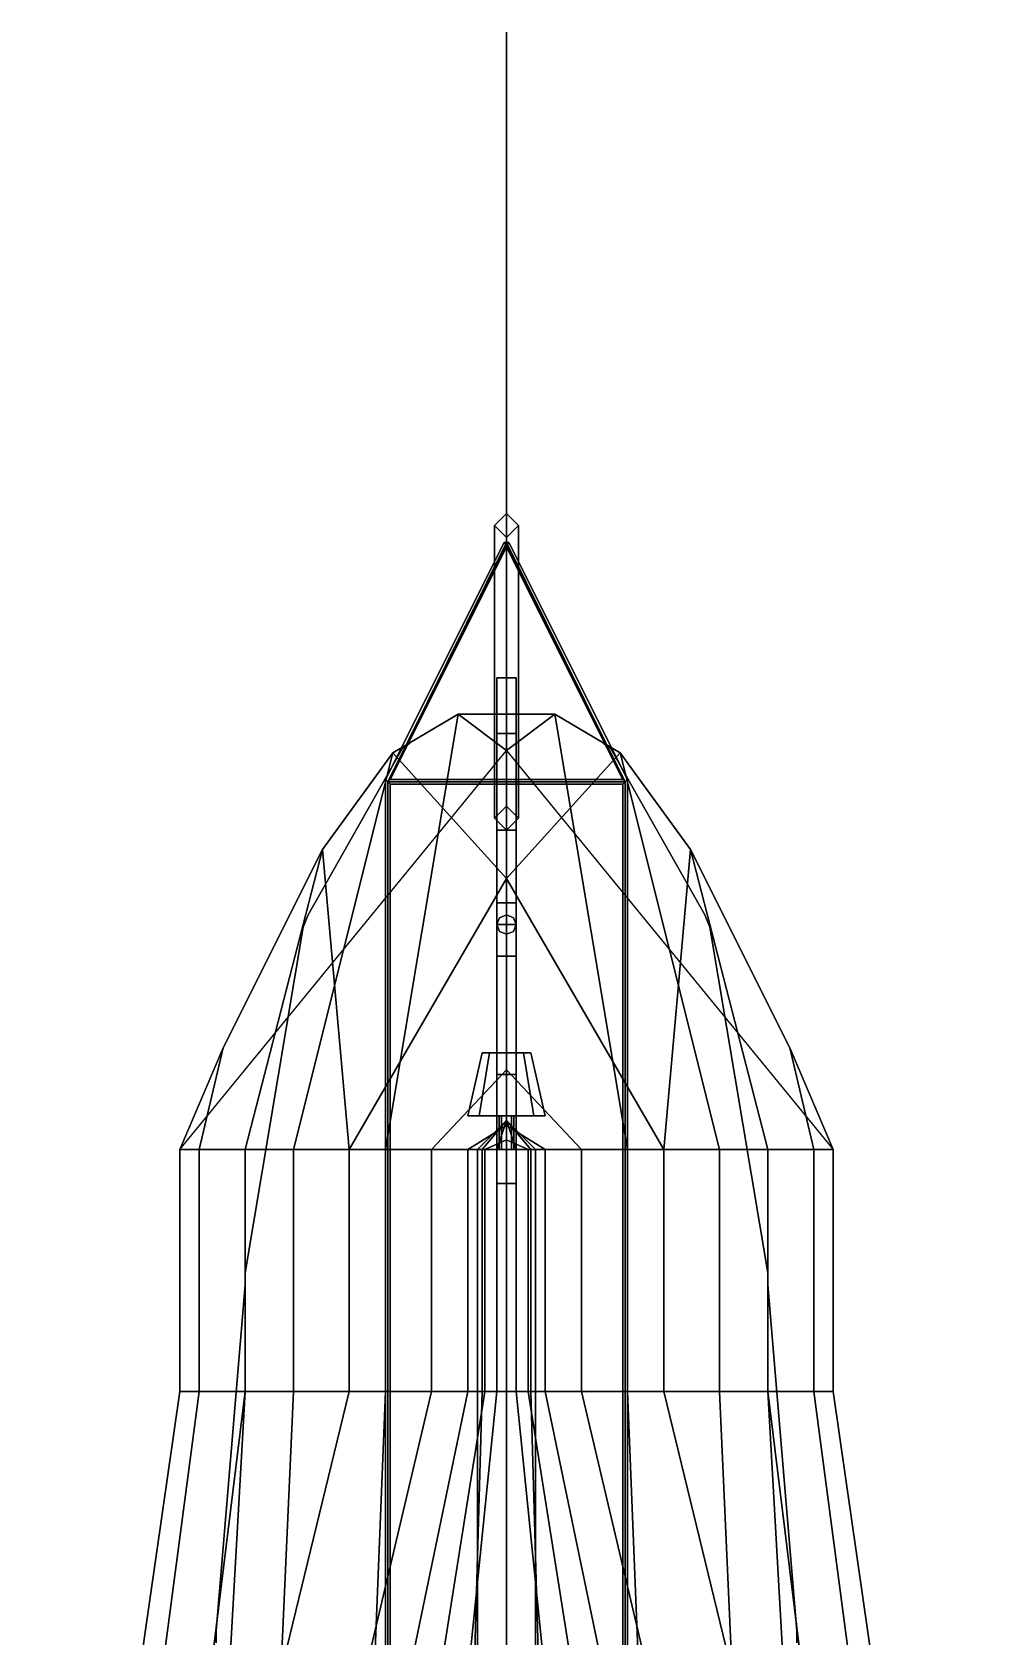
# Model space of a CAD drawing. Header units: millimetres. Extents: x -2.4 to 2.4, y -20 to 53.1.
# Drawn here: x -1.96 to 1.96, y 16.08 to 22.71 of the extents above; entities that cross this region are included whole.
import ezdxf

# ---------------------------------------------------------------- set-up
doc = ezdxf.new("R2010")
doc.units = ezdxf.units.MM
for name, color, linetype in [('flag', 6, 'Continuous'), ('propeller', 1, 'Continuous'), ('railings', 6, 'Continuous'), ('superstructure', 3, 'Continuous')]:
    doc.layers.add(name, color=color, linetype=linetype)

msp = doc.modelspace()

# ---------------------------------------------------------------- linework, layer by layer
for points in [[(-0.04, 20.04, -0.89), (-0.04, 19.81, -1.27), (-0.04, 19.81, -0.29), (-0.04, 20.04, -0.6)], [(0.04, 20.04, -0.6), (0.04, 20.04, -0.89), (-0.04, 20.04, -0.89), (-0.04, 20.04, -0.6)], [(0.04, 20.04, -0.89), (0.04, 19.81, -1.27), (-0.04, 19.81, -1.27), (-0.04, 20.04, -0.89)], [(-0.04, 20.04, -0.6), (-0.04, 19.81, -0.29), (0.04, 19.81, -0.29), (0.04, 20.04, -0.6)], [(0.04, 19.81, -0.29), (0.04, 19.81, -1.27), (0.04, 20.04, -0.89), (0.04, 20.04, -0.6)], [(-0.2, 19.89, 1.29), (-0.47, 19.73, 1.29), (-0.47, 19.73, 1.44), (-0.2, 19.89, 1.44)], [(0, 19.74, 0.89), (0, 19.21, 0.47), (-0.47, 19.73, 1.29), (-0.2, 19.89, 1.29)], [(0, 19.89, 1.29), (-0.2, 19.89, 1.29), (-0.2, 19.89, 1.44), (0, 19.89, 1.44)], [(0, 19.74, 0.89), (0, 19.74, 0.89), (-0.2, 19.89, 1.29), (0, 19.89, 1.29)], [(0.2, 19.89, 1.29), (0, 19.89, 1.29), (0, 19.89, 1.44), (0.2, 19.89, 1.44)], [(0, 19.74, 0.89), (0, 19.74, 0.89), (0, 19.89, 1.29), (0.2, 19.89, 1.29)], [(0, 19.21, 0.47), (0, 19.74, 0.89), (0.2, 19.89, 1.29), (0.47, 19.73, 1.29)], [(0.47, 19.73, 1.29), (0.2, 19.89, 1.29), (0.2, 19.89, 1.44), (0.47, 19.73, 1.44)], [(-0.04, 19.81, -1.27), (-0.04, 19.41, -1.6), (-0.04, 19.41), (-0.04, 19.81, -0.29)], [(0.04, 19.81, -1.27), (0.04, 19.41, -1.6), (-0.04, 19.41, -1.6), (-0.04, 19.81, -1.27)], [(-0.04, 19.81, -0.29), (-0.04, 19.41), (0.04, 19.41), (0.04, 19.81, -0.29)], [(0.04, 19.41), (0.04, 19.41, -1.6), (0.04, 19.81, -1.27), (0.04, 19.81, -0.29)], [(0, 19.74, 0.89), (0, 19.21, 0.47), (-0.65, 18.09, 0.47), (-1.35, 18.09, 1.22)], [(-0.47, 19.73, 1.29), (-0.76, 19.33, 1.29), (-0.76, 19.33, 1.44), (-0.47, 19.73, 1.44)], [(0, 19.21, 0.47), (-0.65, 18.09, 0.47), (-0.76, 19.33, 1.29), (-0.47, 19.73, 1.29)], [(1.35, 18.09, 1.22), (0.65, 18.09, 0.47), (0, 19.21, 0.47), (0, 19.74, 0.89)], [(0.65, 18.09, 0.47), (0, 19.21, 0.47), (0.47, 19.73, 1.29), (0.76, 19.33, 1.29)], [(0.76, 19.33, 1.29), (0.47, 19.73, 1.29), (0.47, 19.73, 1.44), (0.76, 19.33, 1.44)], [(-0.04, 19.41, -1.6), (-0.04, 19.11, -1.8), (-0.04, 19.11, 0.31), (-0.04, 19.41)], [(0.04, 19.41, -1.6), (0.04, 19.11, -1.8), (-0.04, 19.11, -1.8), (-0.04, 19.41, -1.6)], [(-0.04, 19.41), (-0.04, 19.11, 0.31), (0.04, 19.11, 0.31), (0.04, 19.41)], [(0.04, 19.11, 0.31), (0.04, 19.11, -1.8), (0.04, 19.41, -1.6), (0.04, 19.41)], [(-0.65, 18.09, 0.47), (-1.35, 18.09, 1.22), (-1.17, 18.51, 1.29), (-0.76, 19.33, 1.29)], [(-0.76, 19.33, 1.44), (-1.17, 18.51, 1.44), (-1.27, 18.09, 1.35), (-1.08, 18.09, 1.39)], [(-0.76, 19.33, 1.29), (-1.17, 18.51, 1.29), (-1.17, 18.51, 1.44), (-0.76, 19.33, 1.44)], [(1.35, 18.09, 1.22), (0.65, 18.09, 0.47), (0.76, 19.33, 1.29), (1.17, 18.51, 1.29)], [(1.08, 18.09, 1.39), (1.27, 18.09, 1.35), (1.17, 18.51, 1.44), (0.76, 19.33, 1.44)], [(1.17, 18.51, 1.29), (0.76, 19.33, 1.29), (0.76, 19.33, 1.44), (1.17, 18.51, 1.44)], [(0, 19.21, 0.47), (0, 18.42), (-0.31, 18.09), (-0.65, 18.09, 0.47)], [(0.65, 18.09, 0.47), (0.31, 18.09), (0, 18.42), (0, 19.21, 0.47)], [(-0.04, 19.11, -1.8), (-0.04, 19.02, -1.87), (-0.04, 19.02, 0.31), (-0.04, 19.11, 0.31)], [(0.04, 19.11, -1.8), (0.04, 19.02, -1.87), (-0.04, 19.02, -1.87), (-0.04, 19.11, -1.8)], [(-0.04, 19.11, 0.31), (-0.04, 19.02, 0.31), (0.04, 19.02, 0.31), (0.04, 19.11, 0.31)], [(0.04, 19.02, 0.31), (0.04, 19.02, -1.87), (0.04, 19.11, -1.8), (0.04, 19.11, 0.31)], [(-0.0283, 19.0483, 0.31), (-0.04, 19.02, 0.31), (-0.04, 19.02, 0.61), (-0.0283, 19.0483, 0.61)], [(0, 19.06, 0.31), (-0.0283, 19.0483, 0.31), (-0.0283, 19.0483, 0.61), (0, 19.06, 0.61)], [(0.0283, 19.0483, 0.31), (0, 19.06, 0.31), (0, 19.06, 0.61), (0.0283, 19.0483, 0.61)], [(0.04, 19.02, 0.31), (0.0283, 19.0483, 0.31), (0.0283, 19.0483, 0.61), (0.04, 19.02, 0.61)], [(-0.04, 19.02, -1.87), (-0.0283, 18.9917, -1.87), (-0.0283, 18.9917, 0.61), (-0.04, 19.02, 0.61)], [(0.04, 18.89, -1.89), (0.04, 19.02, -1.89), (-0.04, 19.02, -1.89), (-0.04, 18.89, -1.89)], [(-0.04, 19.02, -1.89), (-0.04, 19.02, -1.98), (-0.04, 18.89, -1.98), (-0.04, 18.89, -1.89)], [(-0.04, 18.89, -1.98), (-0.04, 19.02, -1.98), (0.04, 19.02, -1.98), (0.04, 18.89, -1.98)], [(0.04, 19.02, -1.89), (0.04, 19.02, -1.98), (-0.04, 19.02, -1.98), (-0.04, 19.02, -1.89)], [(-0.0283, 18.9917, -1.87), (0, 18.98, -1.87), (0, 18.98, 0.61), (-0.0283, 18.9917, 0.61)], [(0, 18.98, -1.87), (0.0283, 18.9917, -1.87), (0.0283, 18.9917, 0.61), (0, 18.98, 0.61)], [(0.0283, 18.9917, -1.87), (0.04, 19.02, -1.87), (0.04, 19.02, 0.61), (0.0283, 18.9917, 0.61)], [(0.04, 18.89, -1.98), (0.04, 19.02, -1.98), (0.04, 19.02, -1.89), (0.04, 18.89, -1.89)], [(0.04, 18.49, -1.78), (0.04, 18.89, -1.89), (-0.04, 18.89, -1.89), (-0.04, 18.49, -1.78)], [(-0.04, 18.4, -1.89), (-0.04, 18.89, -1.98), (0.04, 18.89, -1.98), (0.04, 18.4, -1.89)], [(-0.04, 18.89, -1.89), (-0.04, 18.89, -1.98), (-0.04, 18.4, -1.89), (-0.04, 18.49, -1.78)], [(0.04, 18.4, -1.89), (0.04, 18.89, -1.98), (0.04, 18.89, -1.89), (0.04, 18.49, -1.78)], [(-1.17, 18.51, 1.44), (-1.17, 18.51, 1.29), (-1.35, 18.09, 1.28), (-1.27, 18.09, 1.35)], [(-1.35, 18.09, 1.22), (-1.35, 18.09, 1.22), (-1.35, 18.09, 1.28), (-1.17, 18.51, 1.29)], [(-0.04, 18.49, -1.78), (-0.04, 18.4, -1.89), (-0.04, 17.95, -1.59), (-0.04, 18.09, -1.34)], [(0.04, 18.09, -1.34), (0.04, 18.49, -1.78), (-0.04, 18.49, -1.78), (-0.04, 18.09, -1.34)], [(0.04, 17.95, -1.59), (0.04, 18.4, -1.89), (0.04, 18.49, -1.78), (0.04, 18.09, -1.34)], [(1.27, 18.09, 1.35), (1.35, 18.09, 1.28), (1.17, 18.51, 1.29), (1.17, 18.51, 1.44)], [(1.35, 18.09, 1.22), (1.35, 18.09, 1.22), (1.17, 18.51, 1.29), (1.35, 18.09, 1.28)], [(0, 18.42), (0, 18.19, -0.27), (-0.16, 18.09, -0.27), (-0.31, 18.09)], [(-0.04, 17.95, -1.59), (-0.04, 18.4, -1.89), (0.04, 18.4, -1.89), (0.04, 17.95, -1.59)], [(0.31, 18.09), (0.16, 18.09, -0.27), (0, 18.19, -0.27), (0, 18.42)], [(0, 18.19, -0.27), (0, 18.13, -0.49), (-0.09, 18.09, -0.49), (-0.16, 18.09, -0.27)], [(0, 18.21, -0.94), (0, 18.21, -1.07), (0, 18.09, -1.07), (-0.12, 18.09, -0.94)], [(0, 18.21, -0.83), (0, 18.21, -0.94), (-0.12, 18.09, -0.94), (-0.1, 18.09, -0.83)], [(0, 18.21, -0.71), (0, 18.21, -0.83), (-0.1, 18.09, -0.83), (-0.04, 18.09, -0.71)], [(0, 18.13, -0.49), (0, 18.21, -0.71), (-0.04, 18.09, -0.71), (-0.09, 18.09, -0.49)], [(0.09, 18.09, -0.49), (0.04, 18.09, -0.71), (0, 18.21, -0.71), (0, 18.13, -0.49)], [(0.12, 18.09, -0.94), (0, 18.09, -1.07), (0, 18.21, -1.07), (0, 18.21, -0.94)], [(0.04, 18.09, -0.71), (0.1, 18.09, -0.83), (0, 18.21, -0.83), (0, 18.21, -0.71)], [(0.1, 18.09, -0.83), (0.12, 18.09, -0.94), (0, 18.21, -0.94), (0, 18.21, -0.83)], [(0.16, 18.09, -0.27), (0.09, 18.09, -0.49), (0, 18.13, -0.49), (0, 18.19, -0.27)], [(-1.35, 18.09, 1.22), (-0.65, 18.09, 0.47), (-0.65, 17.09, 0.47), (-1.35, 17.09, 1.22)], [(-1.27, 18.09, 1.35), (-1.35, 18.09, 1.28), (-1.35, 17.09, 1.28), (-1.27, 17.09, 1.35)], [(-1.35, 18.09, 1.28), (-1.35, 18.09, 1.22), (-1.35, 17.09, 1.22), (-1.35, 17.09, 1.28)], [(-1.08, 18.09, 1.39), (-1.27, 18.09, 1.35), (-1.27, 17.09, 1.35), (-1.08, 17.09, 1.39)], [(-0.65, 18.09, 0.47), (-0.31, 18.09), (-0.31, 17.09), (-0.65, 17.09, 0.47)], [(-0.31, 18.09), (-0.16, 18.09, -0.27), (-0.16, 17.09, -0.27), (-0.31, 17.09)], [(-0.16, 18.09, -0.27), (-0.09, 18.09, -0.49), (-0.09, 17.09, -0.49), (-0.16, 17.09, -0.27)], [(-0.12, 18.09, -0.94), (0, 18.09, -1.07), (0, 17.09, -1.07), (-0.12, 17.09, -0.94)], [(-0.1, 18.09, -0.83), (-0.12, 18.09, -0.94), (-0.12, 17.09, -0.94), (-0.1, 17.09, -0.83)], [(-0.04, 18.09, -0.71), (-0.1, 18.09, -0.83), (-0.1, 17.09, -0.83), (-0.04, 17.09, -0.71)], [(-0.09, 18.09, -0.49), (-0.04, 18.09, -0.71), (-0.04, 17.09, -0.71), (-0.09, 17.09, -0.49)], [(-0.04, 18.09, -1.34), (-0.04, 17.95, -1.59), (-0.04, 17.95, -1.0267), (-0.04, 18.09, -1.0267)], [(0.04, 18.09, -1.0267), (0.04, 18.09, -1.34), (-0.04, 18.09, -1.34), (-0.04, 18.09, -1.0267)], [(0.12, 17.09, -0.94), (0, 17.09, -1.07), (0, 18.09, -1.07), (0.12, 18.09, -0.94)], [(0.04, 17.09, -0.71), (0.1, 17.09, -0.83), (0.1, 18.09, -0.83), (0.04, 18.09, -0.71)], [(0.09, 17.09, -0.49), (0.04, 17.09, -0.71), (0.04, 18.09, -0.71), (0.09, 18.09, -0.49)], [(0.04, 17.95, -1.0267), (0.04, 17.95, -1.59), (0.04, 18.09, -1.34), (0.04, 18.09, -1.0267)], [(0.16, 17.09, -0.27), (0.09, 17.09, -0.49), (0.09, 18.09, -0.49), (0.16, 18.09, -0.27)], [(0.1, 17.09, -0.83), (0.12, 17.09, -0.94), (0.12, 18.09, -0.94), (0.1, 18.09, -0.83)], [(0.31, 17.09), (0.16, 17.09, -0.27), (0.16, 18.09, -0.27), (0.31, 18.09)], [(0.65, 17.09, 0.47), (0.31, 17.09), (0.31, 18.09), (0.65, 18.09, 0.47)], [(1.35, 17.09, 1.22), (0.65, 17.09, 0.47), (0.65, 18.09, 0.47), (1.35, 18.09, 1.22)], [(1.08, 17.09, 1.39), (1.27, 17.09, 1.35), (1.27, 18.09, 1.35), (1.08, 18.09, 1.39)], [(1.27, 17.09, 1.35), (1.35, 17.09, 1.28), (1.35, 18.09, 1.28), (1.27, 18.09, 1.35)], [(1.35, 17.09, 1.28), (1.35, 17.09, 1.22), (1.35, 18.09, 1.22), (1.35, 18.09, 1.28)], [(-0.04, 17.95, -1.0267), (-0.04, 17.95, -1.59), (0.04, 17.95, -1.59), (0.04, 17.95, -1.0267)], [(-1.35, 17.09, 1.22), (-0.65, 17.09, 0.47), (-1.68, 12.85, 0.47), (-1.96, 12.85, 1.05)], [(-1.27, 17.09, 1.35), (-1.35, 17.09, 1.28), (-1.96, 12.85, 1.2), (-1.83, 12.85, 1.35)], [(-1.35, 17.09, 1.28), (-1.35, 17.09, 1.22), (-1.96, 12.85, 1.05), (-1.96, 12.85, 1.2)], [(-1.08, 17.09, 1.39), (-1.27, 17.09, 1.35), (-1.83, 12.85, 1.35), (-1.6, 12.85, 1.42)], [(-0.65, 17.09, 0.47), (-0.31, 17.09), (-1.31, 12.85), (-1.68, 12.85, 0.47)], [(-0.31, 17.09), (-0.16, 17.09, -0.27), (-1.04, 12.85, -0.27), (-1.31, 12.85)], [(-0.16, 17.09, -0.27), (-0.09, 17.09, -0.49), (-0.76, 12.85, -0.49), (-1.04, 12.85, -0.27)], [(-0.09, 17.09, -0.49), (-0.04, 17.09, -0.71), (-0.47, 12.85, -0.71), (-0.76, 12.85, -0.49)], [(-0.04, 17.09, -0.71), (-0.1, 17.09, -0.83), (-0.22, 12.85, -0.9), (-0.47, 12.85, -0.71)], [(-0.1, 17.09, -0.83), (-0.12, 17.09, -0.94), (-0.12, 12.85, -0.99), (-0.22, 12.85, -0.9)], [(-0.12, 17.09, -0.94), (0, 17.09, -1.07), (0, 12.85, -1.01), (-0.12, 12.85, -0.99)], [(0.12, 12.85, -0.99), (0, 12.85, -1.01), (0, 17.09, -1.07), (0.12, 17.09, -0.94)], [(0.76, 12.85, -0.49), (0.47, 12.85, -0.71), (0.04, 17.09, -0.71), (0.09, 17.09, -0.49)], [(0.47, 12.85, -0.71), (0.22, 12.85, -0.9), (0.1, 17.09, -0.83), (0.04, 17.09, -0.71)], [(1.04, 12.85, -0.27), (0.76, 12.85, -0.49), (0.09, 17.09, -0.49), (0.16, 17.09, -0.27)], [(0.22, 12.85, -0.9), (0.12, 12.85, -0.99), (0.12, 17.09, -0.94), (0.1, 17.09, -0.83)], [(1.31, 12.85), (1.04, 12.85, -0.27), (0.16, 17.09, -0.27), (0.31, 17.09)], [(1.68, 12.85, 0.47), (1.31, 12.85), (0.31, 17.09), (0.65, 17.09, 0.47)], [(1.96, 12.85, 1.05), (1.68, 12.85, 0.47), (0.65, 17.09, 0.47), (1.35, 17.09, 1.22)], [(1.6, 12.85, 1.42), (1.83, 12.85, 1.35), (1.27, 17.09, 1.35), (1.08, 17.09, 1.39)], [(1.83, 12.85, 1.35), (1.96, 12.85, 1.2), (1.35, 17.09, 1.28), (1.27, 17.09, 1.35)], [(1.96, 12.85, 1.2), (1.96, 12.85, 1.05), (1.35, 17.09, 1.22), (1.35, 17.09, 1.28)]]:
    msp.add_3dface(points)
at = {"color": 2}
for points in [[(-0.2, 19.89, 1.44), (-0.47, 19.73, 1.44), (-0.88, 18.09, 1.42), (-0.5, 18.09, 1.44)], [(0, 19.89, 1.44), (-0.2, 19.89, 1.44), (-0.5, 18.09, 1.44), (0, 18.09, 1.44)], [(0, 18.09, 1.44), (0.5, 18.09, 1.44), (0.2, 19.89, 1.44), (0, 19.89, 1.44)], [(0.5, 18.09, 1.44), (0.88, 18.09, 1.42), (0.47, 19.73, 1.44), (0.2, 19.89, 1.44)], [(-0.47, 19.73, 1.44), (-0.76, 19.33, 1.44), (-1.08, 18.09, 1.39), (-0.88, 18.09, 1.42)], [(0.88, 18.09, 1.42), (1.08, 18.09, 1.39), (0.76, 19.33, 1.44), (0.47, 19.73, 1.44)], [(-0.88, 18.09, 1.42), (-1.08, 18.09, 1.39), (-1.08, 17.09, 1.39), (-0.88, 17.09, 1.42)], [(-0.5, 18.09, 1.44), (-0.88, 18.09, 1.42), (-0.88, 17.09, 1.42), (-0.5, 17.09, 1.44)], [(0, 18.09, 1.44), (-0.5, 18.09, 1.44), (-0.5, 17.09, 1.44), (0, 17.09, 1.44)], [(0, 17.09, 1.44), (0.5, 17.09, 1.44), (0.5, 18.09, 1.44), (0, 18.09, 1.44)], [(0.5, 17.09, 1.44), (0.88, 17.09, 1.42), (0.88, 18.09, 1.42), (0.5, 18.09, 1.44)], [(0.88, 17.09, 1.42), (1.08, 17.09, 1.39), (1.08, 18.09, 1.39), (0.88, 18.09, 1.42)], [(-1.08, 17.09, 1.39), (-1.08, 17.09, 1.39), (-1.6, 12.85, 1.42), (-1.32, 12.85, 1.48)], [(-0.88, 17.09, 1.42), (-1.08, 17.09, 1.39), (-1.32, 12.85, 1.48), (-1.07, 12.85, 1.51)], [(-0.5, 17.09, 1.44), (-0.88, 17.09, 1.42), (-1.07, 12.85, 1.51), (-0.67, 12.85, 1.55)], [(0, 17.09, 1.44), (-0.5, 17.09, 1.44), (-0.67, 12.85, 1.55), (0, 12.85, 1.55)], [(0, 12.85, 1.55), (0.67, 12.85, 1.55), (0.5, 17.09, 1.44), (0, 17.09, 1.44)], [(0.67, 12.85, 1.55), (1.07, 12.85, 1.51), (0.88, 17.09, 1.42), (0.5, 17.09, 1.44)], [(1.07, 12.85, 1.51), (1.32, 12.85, 1.48), (1.08, 17.09, 1.39), (0.88, 17.09, 1.42)], [(1.32, 12.85, 1.48), (1.6, 12.85, 1.42), (1.08, 17.09, 1.39)]]:
    msp.add_3dface(points, dxfattribs=at)
at = {"layer": 'flag'}
for points in [[(0, 22.71, 4.41), (0, 22.21, 4.16), (0, 22.21, 4.41), (0, 22.71, 4.41)], [(0, 22.71, 3.91), (0, 22.21, 3.84), (0, 22.21, 3.97), (0, 22.71, 3.91)], [(0, 22.71, 3.41), (0, 22.21, 3.41), (0, 22.21, 3.66), (0, 22.71, 3.41)], [(0, 22.21, 3.41), (0, 21.71, 3.41), (0, 21.92, 3.81), (0, 22.21, 3.66)], [(0, 22.21, 3.84), (0, 21.92, 3.81), (0, 21.92, 4.01), (0, 22.21, 3.97)], [(0, 22.21, 4.16), (0, 21.92, 4.01), (0, 21.71, 4.41), (0, 22.21, 4.41)], [(0, 21.92, 3.81), (0, 21.71, 3.41), (0, 21.71, 4.41), (0, 21.92, 4.01)], [(0, 21.71, 3.41), (0, 21.21, 3.41), (0, 21.21, 4.41), (0, 21.71, 4.41)], [(0, 21.21, 3.41), (0, 20.71, 3.41), (0, 20.71, 4.41), (0, 21.21, 4.41)]]:
    msp.add_3dface(points, dxfattribs=at)
at = {"layer": 'propeller'}
for points in [[(0, 18.79, -0.28), (0, 18.71, -0.46), (0, 18.4, -0.46), (0, 18.58, -0.28)], [(0, 18.58, -0.28), (0, 18.4, -0.46), (0, 18.71, -0.46), (0, 18.79, -0.28)], [(0, 18.68, -0.13), (0, 18.58, -0.28), (0, 18.79, -0.28), (0, 18.79, -0.13)], [(0, 18.79, -0.13), (0, 18.79, -0.28), (0, 18.58, -0.28), (0, 18.68, -0.13)], [(0, 18.79, -1.69), (0, 18.79, -1.54), (0, 18.58, -1.54), (0, 18.68, -1.69)], [(0, 18.68, -1.69), (0, 18.58, -1.54), (0, 18.79, -1.54), (0, 18.79, -1.69)], [(0, 18.58, -1.54), (0, 18.4, -1.36), (0, 18.71, -1.36), (0, 18.79, -1.54)], [(0, 18.79, -1.54), (0, 18.71, -1.36), (0, 18.4, -1.36), (0, 18.58, -1.54)], [(0, 18.4, -0.46), (0, 18.23, -0.71), (0, 18.57, -0.71), (0, 18.71, -0.46)], [(0, 18.71, -0.46), (0, 18.57, -0.71), (0, 18.23, -0.71), (0, 18.4, -0.46)], [(0, 18.4, -1.36), (0, 18.23, -1.11), (0, 18.57, -1.11), (0, 18.71, -1.36)], [(0, 18.71, -1.36), (0, 18.57, -1.11), (0, 18.23, -1.11), (0, 18.4, -1.36)], [(0, 18.57, -0.71), (0, 18.49, -0.81), (0, 18.23, -0.75), (0, 18.23, -0.71)], [(0, 18.23, -0.71), (0, 18.23, -0.75), (0, 18.49, -0.81), (0, 18.57, -0.71)], [(0, 18.23, -1.11), (0, 18.23, -1.07), (0, 18.49, -1.01), (0, 18.57, -1.11)], [(0, 18.57, -1.11), (0, 18.49, -1.01), (0, 18.23, -1.07), (0, 18.23, -1.11)], [(-0.1131, 18.23, -1.0231), (-0.16, 18.23, -0.91), (-0.1, 18.49, -0.91), (-0.0707, 18.49, -0.9807)], [(-0.16, 18.23, -0.91), (-0.1131, 18.23, -0.7969), (-0.0707, 18.49, -0.8393), (-0.1, 18.49, -0.91)], [(0, 18.23, -1.07), (-0.1131, 18.23, -1.0231), (-0.0707, 18.49, -0.9807), (0, 18.49, -1.01)], [(-0.1131, 18.23, -0.7969), (0, 18.23, -0.75), (0, 18.49, -0.81), (-0.0707, 18.49, -0.8393)], [(-0.1, 18.49, -0.91), (-0.0707, 18.49, -0.8393), (0, 18.49, -0.81), (-0.0707, 18.49, -0.9807)], [(-0.0707, 18.49, -0.9807), (0, 18.49, -0.81), (0.0707, 18.49, -0.8393), (0, 18.49, -1.01)], [(0.1131, 18.23, -1.0231), (0, 18.23, -1.07), (0, 18.49, -1.01), (0.0707, 18.49, -0.9807)], [(0, 18.23, -0.75), (0.1131, 18.23, -0.7969), (0.0707, 18.49, -0.8393), (0, 18.49, -0.81)], [(0, 18.49, -1.01), (0.0707, 18.49, -0.8393), (0.1, 18.49, -0.91), (0.0707, 18.49, -0.9807)], [(0.16, 18.23, -0.91), (0.1131, 18.23, -1.0231), (0.0707, 18.49, -0.9807), (0.1, 18.49, -0.91)], [(0.1131, 18.23, -0.7969), (0.16, 18.23, -0.91), (0.1, 18.49, -0.91), (0.0707, 18.49, -0.8393)], [(-0.0212, 18.23, -0.8888), (-0.03, 18.23, -0.91), (-0.03, 18.09, -0.91), (-0.0212, 18.09, -0.8888)], [(-0.03, 18.23, -0.91), (-0.0212, 18.23, -0.9312), (-0.0212, 18.09, -0.9312), (-0.03, 18.09, -0.91)], [(0, 18.23, -0.88), (-0.0212, 18.23, -0.8888), (-0.0212, 18.09, -0.8888), (0, 18.09, -0.88)], [(-0.0212, 18.23, -0.9312), (0, 18.23, -0.94), (0, 18.09, -0.94), (-0.0212, 18.09, -0.9312)], [(0.0212, 18.23, -0.8888), (0, 18.23, -0.88), (0, 18.09, -0.88), (0.0212, 18.09, -0.8888)], [(0, 18.23, -0.94), (0.0212, 18.23, -0.9312), (0.0212, 18.09, -0.9312), (0, 18.09, -0.94)], [(0.03, 18.23, -0.91), (0.0212, 18.23, -0.8888), (0.0212, 18.09, -0.8888), (0.03, 18.09, -0.91)], [(0.0212, 18.23, -0.9312), (0.03, 18.23, -0.91), (0.03, 18.09, -0.91), (0.0212, 18.09, -0.9312)]]:
    msp.add_3dface(points, dxfattribs=at)
at = {"layer": 'railings'}
for points in [[(-0.43, 19.75, 2.22), (-0.82, 19.06, 2.22), (-0.82, 19.06, 2.17), (-0.43, 19.75, 2.17)], [(-0.43, 19.75, 2.17), (-0.82, 19.06, 2.17), (-0.82, 19.06, 2.22), (-0.43, 19.75, 2.22)], [(-0.43, 19.75, 1.92), (-0.82, 19.06, 1.92), (-0.82, 19.06, 1.87), (-0.43, 19.75, 1.87)], [(-0.43, 19.75, 1.87), (-0.82, 19.06, 1.87), (-0.82, 19.06, 1.92), (-0.43, 19.75, 1.92)], [(-0.4, 19.77, 2.22), (-0.4, 19.77, 1.44), (-0.43, 19.75, 1.44), (-0.43, 19.75, 2.22)], [(-0.43, 19.75, 2.22), (-0.43, 19.75, 1.44), (-0.4, 19.77, 1.44), (-0.4, 19.77, 2.22)], [(0.43, 19.75, 2.22), (0.43, 19.75, 1.44), (0.4, 19.77, 1.44), (0.4, 19.77, 2.22)], [(0.4, 19.77, 2.22), (0.4, 19.77, 1.44), (0.43, 19.75, 1.44), (0.43, 19.75, 2.22)], [(0.43, 19.75, 1.87), (0.82, 19.06, 1.87), (0.82, 19.06, 1.92), (0.43, 19.75, 1.92)], [(0.43, 19.75, 1.92), (0.82, 19.06, 1.92), (0.82, 19.06, 1.87), (0.43, 19.75, 1.87)], [(0.43, 19.75, 2.22), (0.82, 19.06, 2.22), (0.82, 19.06, 2.17), (0.43, 19.75, 2.17)], [(0.43, 19.75, 2.17), (0.82, 19.06, 2.17), (0.82, 19.06, 2.22), (0.43, 19.75, 2.22)], [(-0.82, 19.06, 2.22), (-0.82, 19.06, 1.44), (-0.84, 19.01, 1.44), (-0.84, 19.01, 2.22)], [(-0.84, 19.01, 2.22), (-0.84, 19.01, 1.44), (-0.82, 19.06, 1.44), (-0.82, 19.06, 2.22)], [(0.84, 19.01, 2.22), (0.84, 19.01, 1.44), (0.82, 19.06, 1.44), (0.82, 19.06, 2.22)], [(0.82, 19.06, 2.22), (0.82, 19.06, 1.44), (0.84, 19.01, 1.44), (0.84, 19.01, 2.22)], [(-0.84, 19.01, 2.17), (-1.08, 17.58, 2.17), (-1.08, 17.58, 2.22), (-0.84, 19.01, 2.22)], [(-0.84, 19.01, 2.22), (-1.08, 17.58, 2.22), (-1.08, 17.58, 2.17), (-0.84, 19.01, 2.17)], [(-0.84, 19.01, 1.87), (-1.08, 17.58, 1.87), (-1.08, 17.58, 1.92), (-0.84, 19.01, 1.92)], [(-0.84, 19.01, 1.92), (-1.08, 17.58, 1.92), (-1.08, 17.58, 1.87), (-0.84, 19.01, 1.87)], [(0.84, 19.01, 1.92), (1.08, 17.58, 1.92), (1.08, 17.58, 1.87), (0.84, 19.01, 1.87)], [(0.84, 19.01, 1.87), (1.08, 17.58, 1.87), (1.08, 17.58, 1.92), (0.84, 19.01, 1.92)], [(0.84, 19.01, 2.17), (1.08, 17.58, 2.17), (1.08, 17.58, 2.22), (0.84, 19.01, 2.22)], [(0.84, 19.01, 2.22), (1.08, 17.58, 2.22), (1.08, 17.58, 2.17), (0.84, 19.01, 2.17)], [(-1.08, 17.53, 2.22), (-1.2, 16.1, 2.22), (-1.2, 16.1, 2.17), (-1.08, 17.53, 2.17)], [(-1.08, 17.53, 2.17), (-1.2, 16.1, 2.17), (-1.2, 16.1, 2.22), (-1.08, 17.53, 2.22)], [(-1.08, 17.53, 1.92), (-1.2, 16.1, 1.92), (-1.2, 16.1, 1.87), (-1.08, 17.53, 1.87)], [(-1.08, 17.53, 1.87), (-1.2, 16.1, 1.87), (-1.2, 16.1, 1.92), (-1.08, 17.53, 1.92)], [(-1.08, 17.53, 2.22), (-1.08, 17.53, 1.39), (-1.08, 17.58, 1.39), (-1.08, 17.58, 2.22)], [(-1.08, 17.58, 2.22), (-1.08, 17.58, 1.39), (-1.08, 17.53, 1.39), (-1.08, 17.53, 2.22)], [(1.08, 17.53, 2.22), (1.08, 17.53, 1.39), (1.08, 17.58, 1.39), (1.08, 17.58, 2.22)], [(1.08, 17.58, 2.22), (1.08, 17.58, 1.39), (1.08, 17.53, 1.39), (1.08, 17.53, 2.22)], [(1.08, 17.53, 1.87), (1.2, 16.1, 1.87), (1.2, 16.1, 1.92), (1.08, 17.53, 1.92)], [(1.08, 17.53, 1.92), (1.2, 16.1, 1.92), (1.2, 16.1, 1.87), (1.08, 17.53, 1.87)], [(1.08, 17.53, 2.22), (1.2, 16.1, 2.22), (1.2, 16.1, 2.17), (1.08, 17.53, 2.17)], [(1.08, 17.53, 2.17), (1.2, 16.1, 2.17), (1.2, 16.1, 2.22), (1.08, 17.53, 2.22)], [(-1.2, 16.1, 2.22), (-1.2, 16.1, 1.41), (-1.2, 16.05, 1.41), (-1.2, 16.05, 2.22)], [(-1.2, 16.05, 2.22), (-1.2, 16.05, 1.41), (-1.2, 16.1, 1.41), (-1.2, 16.1, 2.22)], [(1.2, 16.1, 2.22), (1.2, 16.1, 1.41), (1.2, 16.05, 1.41), (1.2, 16.05, 2.22)], [(1.2, 16.05, 2.22), (1.2, 16.05, 1.41), (1.2, 16.1, 1.41), (1.2, 16.1, 2.22)]]:
    msp.add_3dface(points, dxfattribs=at)
at = {"layer": 'superstructure'}
for points in [[(0, 19.51, 1.44), (-0.05, 19.46, 1.44), (-0.05, 20.67, 4.45), (0, 20.72, 4.45)], [(0, 20.72, 4.45), (-0.05, 20.67, 4.45), (0, 20.62, 4.45), (0.05, 20.67, 4.45)], [(0.05, 19.46, 1.44), (0, 19.51, 1.44), (0, 20.72, 4.45), (0.05, 20.67, 4.45)], [(-0.05, 19.46, 1.44), (0, 19.41, 1.44), (0, 20.62, 4.45), (-0.05, 20.67, 4.45)], [(0, 19.41, 1.44), (0.05, 19.46, 1.44), (0.05, 20.67, 4.45), (0, 20.62, 4.45)], [(0, 20.6, 4.39), (-0.01, 20.6, 4.38), (-0.5, 19.62, 4.48), (-0.49, 19.61, 4.49)], [(-0.01, 20.6, 4.38), (0, 20.59, 4.37), (-0.49, 19.61, 4.47), (-0.5, 19.62, 4.48)], [(0.01, 20.6, 4.38), (0, 20.6, 4.39), (-0.49, 19.61, 4.49), (-0.48, 19.62, 4.48)], [(0, 20.59, 4.37), (0.01, 20.6, 4.38), (-0.48, 19.62, 4.48), (-0.49, 19.61, 4.47)], [(0, 20.6, 4.39), (-0.01, 20.6, 4.38), (0.48, 19.62, 4.48), (0.49, 19.61, 4.49)], [(-0.01, 20.6, 4.38), (0, 20.59, 4.37), (0.49, 19.61, 4.47), (0.48, 19.62, 4.48)], [(0.01, 20.6, 4.38), (0, 20.6, 4.39), (0.49, 19.61, 4.49), (0.5, 19.62, 4.48)], [(0, 20.59, 4.37), (0.01, 20.6, 4.38), (0.5, 19.62, 4.48), (0.49, 19.61, 4.47)], [(-0.49, 19.61, 4.49), (-0.5, 19.62, 4.48), (-0.5, -1.07, 7.4), (-0.49, -1.08, 7.41)], [(-0.5, 19.62, 4.48), (-0.49, 19.61, 4.47), (-0.49, -1.09, 7.38), (-0.5, -1.07, 7.4)], [(0.49, 19.61, 4.49), (0.48, 19.62, 4.48), (-0.48, 19.62, 4.48), (-0.49, 19.61, 4.49)], [(0.48, 19.62, 4.48), (0.49, 19.61, 4.47), (-0.49, 19.61, 4.47), (-0.48, 19.62, 4.48)], [(-0.48, 19.6, 4.48), (-0.49, 19.61, 4.49), (-0.49, -1.08, 7.41), (-0.48, -1.07, 7.4)], [(-0.49, 19.61, 4.47), (-0.48, 19.6, 4.48), (-0.48, -1.07, 7.4), (-0.49, -1.09, 7.38)], [(0.48, 19.6, 4.48), (0.49, 19.61, 4.49), (-0.49, 19.61, 4.49), (-0.48, 19.6, 4.48)], [(0.49, 19.61, 4.47), (0.48, 19.6, 4.48), (-0.48, 19.6, 4.48), (-0.49, 19.61, 4.47)], [(0.49, 19.61, 4.49), (0.48, 19.6, 4.48), (0.48, -1.07, 7.4), (0.49, -1.08, 7.41)], [(0.48, 19.6, 4.48), (0.49, 19.61, 4.47), (0.49, -1.09, 7.38), (0.48, -1.07, 7.4)], [(0.5, 19.62, 4.48), (0.49, 19.61, 4.49), (0.49, -1.08, 7.41), (0.5, -1.07, 7.4)], [(0.49, 19.61, 4.47), (0.5, 19.62, 4.48), (0.5, -1.07, 7.4), (0.49, -1.09, 7.38)]]:
    msp.add_3dface(points, dxfattribs=at)

doc.saveas('drawing.dxf')
